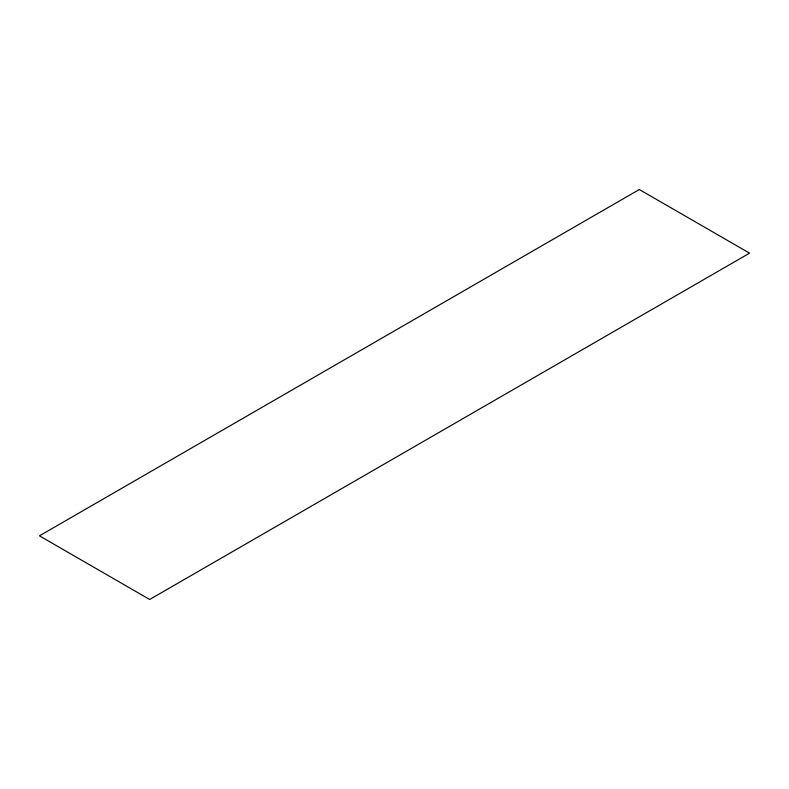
<?xml version="1.0" encoding="UTF-8"?>
<svg xmlns="http://www.w3.org/2000/svg" width="789" height="789" viewBox="0 0 789 789"><rect width="100%" height="100%" fill="white"/><g stroke="black" fill="none" stroke-linecap="round" stroke-linejoin="round"><path stroke-width="1.18" d="M639.317 189.518L39.45 535.839L149.683 599.482L749.55 253.161L639.317 189.518"/></g></svg>
